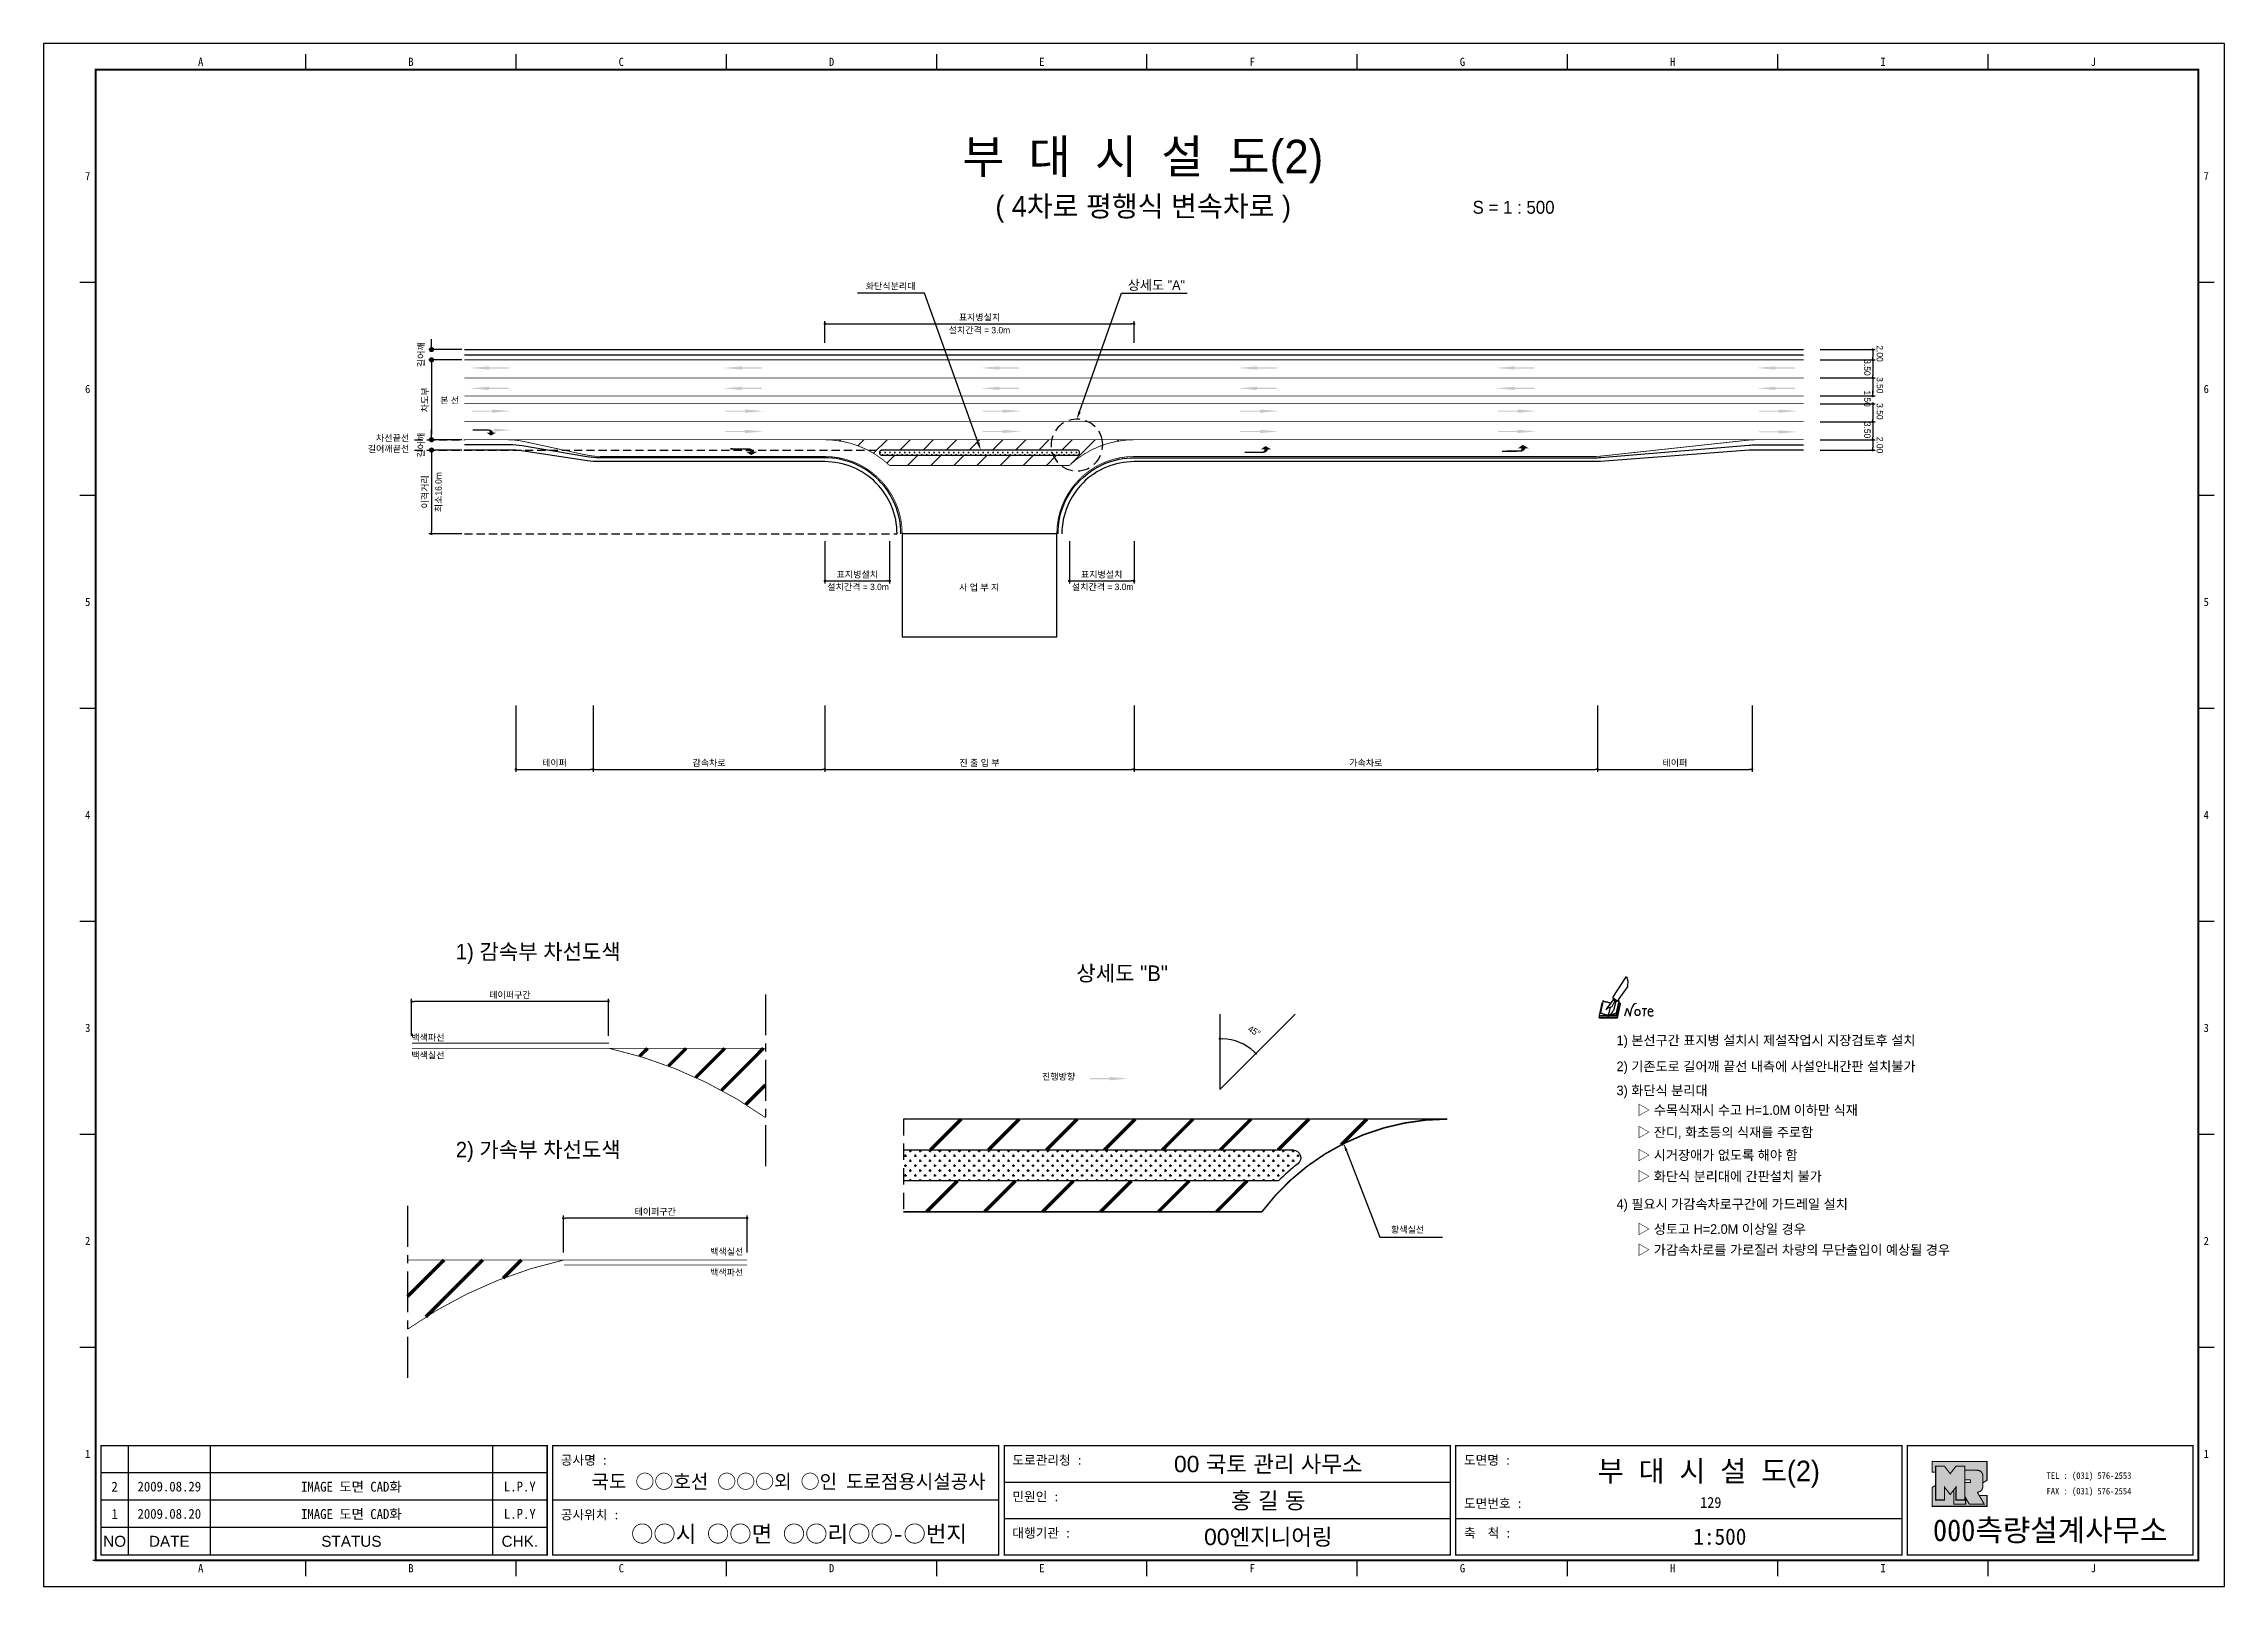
# Model space of a CAD drawing. Header units: millimetres. Extents: x 523 to 946, y -4 to 296.
import ezdxf
from ezdxf.enums import TextEntityAlignment as Align

# ---------------------------------------------------------------- set-up
doc = ezdxf.new("R2010")
doc.units = ezdxf.units.MM
doc.linetypes.add('CENTER', pattern=[50.8, 31.75, -6.35, 6.35, -6.35])
doc.linetypes.add('HIDDEN', pattern=[9.525, 6.35, -3.175])
for name, color, linetype in [('CC-GSTR-0004', 4, 'Continuous'), ('CM-LANE-0030', 30, 'Continuous'), ('CZ-DIMT-0002', 7, 'Continuous'), ('CZ-EXST-0002', 1, 'Continuous'), ('CZ-LIN1-0007', 7, 'Continuous'), ('CZ-LIN2-0003', 3, 'Continuous'), ('CZ-LINE-0001', 7, 'Continuous'), ('CZ-TEXT-BOX0', 7, 'Continuous'), ('TITLE', 7, 'Continuous')]:
    doc.layers.add(name, color=color, linetype=linetype)
doc.styles.add('견고딕', font='arial.ttf')
doc.styles.add('돋움', font='')
doc.styles.add('돋음체', font='')
doc.styles.get('돋움').set_extended_font_data('Dotum')
doc.styles.get('돋음체').set_extended_font_data('DotumChe')

# ---------------------------------------------------------------- blocks, each defined once
blk = doc.blocks.new('note')
for p, q in [((0.85, 3.5), (3.53, 7.57)), ((1.8, 2.79), (3.74, 5.46)), ((3.53, 7.57), (3.8, 6.64)), ((3.8, 6.64), (3.69, 5.72)), ((3.69, 5.72), (3.74, 5.46)), ((-1.24, 2.36), (-1.77, 0)), ((-1.77, 0), (1.77, 0)), ((-1.77, 0), (-1.77, -0.3)), ((-1.53, 0.52), (-1.55, 0.54)), ((-1.01, 2.9), (-1.53, 0.52)), ((-1.48, 0.48), (-1.53, 0.52)), ((-1.43, 0.44), (-1.48, 0.48)), ((-1.38, 0.41), (-1.43, 0.44)), ((-1.33, 0.4), (-1.38, 0.41)), ((-1.27, 0.37), (-1.33, 0.4)), ((-1.22, 0.35), (-1.27, 0.37)), ((-1.13, 2.36), (-1.24, 2.36)), ((-1.17, 0.33), (-1.22, 0.35)), ((-1.12, 0.32), (-1.17, 0.33)), ((-1.02, 0.25), (-1.12, 0.32)), ((-0.97, 0.22), (-1.02, 0.25)), ((-1, 2.9), (-1.01, 2.9)), ((-0.98, 2.85), (-1, 2.9)), ((-0.95, 2.8), (-0.98, 2.85)), ((-0.93, 0.21), (-0.97, 0.22)), ((-0.9, 2.75), (-0.95, 2.8)), ((-0.88, 0.19), (-0.93, 0.21)), ((-0.85, 2.72), (-0.9, 2.75)), ((-0.8, 0.18), (-0.88, 0.19)), ((-0.79, 2.69), (-0.85, 2.72)), ((-0.75, 0.17), (-0.8, 0.18)), ((-0.74, 2.68), (-0.79, 2.69)), ((-0.7, 0.16), (-0.75, 0.17)), ((-0.69, 2.65), (-0.74, 2.68)), ((-0.64, 0.15), (-0.7, 0.16)), ((-0.64, 2.65), (-0.69, 2.65)), ((-0.59, 2.63), (-0.64, 2.65)), ((-0.58, 0.14), (-0.64, 0.15)), ((-0.54, 2.62), (-0.59, 2.63)), ((-0.53, 0.13), (-0.58, 0.14)), ((-0.48, 2.61), (-0.54, 2.62)), ((-0.48, 0.12), (-0.53, 0.13)), ((-0.43, 2.61), (-0.48, 2.61)), ((-0.43, 0.11), (-0.48, 0.12)), ((0.75, 2.77), (-0.46, 1.16)), ((0.37, 2.24), (-0.46, 1.16)), ((-0.46, 1.16), (-0.08, 1.47)), ((-0.38, 2.59), (-0.43, 2.61)), ((-0.38, 0.08), (-0.43, 0.11)), ((-0.33, 2.59), (-0.38, 2.59)), ((-0.29, 0.06), (-0.38, 0.08)), ((-0.27, 2.58), (-0.33, 2.59)), ((-0.23, 0.05), (-0.29, 0.06)), ((-0.22, 2.57), (-0.27, 2.58)), ((-0.16, 0.04), (-0.23, 0.05)), ((-0.17, 2.56), (-0.22, 2.57)), ((-0.12, 2.55), (-0.17, 2.56)), ((-0.11, 0.03), (-0.16, 0.04)), ((-0.07, 2.53), (-0.12, 2.55)), ((-0.04, 0.02), (-0.11, 0.03)), ((-0.08, 1.47), (0.72, 1.75)), ((-0.01, 2.51), (-0.07, 2.53)), ((-0.05, -0.3), (-0.05, 0)), ((0, 0), (-0.04, 0.02)), ((0.04, 2.5), (-0.01, 2.51)), ((0.37, 1.63), (0, 0)), ((0, 0), (1.6, 0.53)), ((0, 0), (1.65, 0.18)), ((0, 0.01), (0.06, 0.04)), ((0, -0.3), (0, 0)), ((0.09, 2.48), (0.04, 2.5)), ((0.05, -0.3), (0.05, 0)), ((0.06, 0.04), (0.11, 0.07)), ((0.14, 2.48), (0.09, 2.48)), ((0.11, 0.07), (0.16, 0.09)), ((0.2, 2.47), (0.14, 2.48)), ((0.16, 0.09), (0.21, 0.12)), ((0.26, 2.43), (0.18, 2.46)), ((0.21, 0.12), (0.27, 0.14)), ((0.34, 2.4), (0.26, 2.43)), ((0.27, 0.14), (0.36, 0.19)), ((0.45, 2.37), (0.34, 2.4)), ((0.36, 0.19), (0.41, 0.22)), ((0.41, 0.22), (0.46, 0.27)), ((0.46, 0.27), (0.51, 0.3)), ((0.51, 0.3), (0.56, 0.34)), ((0.56, 0.34), (0.6, 0.4)), ((0.6, 0.4), (0.64, 0.45)), ((0.64, 0.45), (0.67, 0.51)), ((0.67, 0.51), (0.74, 0.58)), ((0.72, 1.75), (1.16, 2.53)), ((0.74, 0.58), (0.79, 0.63)), ((1, 3.1), (0.75, 2.77)), ((0.79, 0.63), (0.83, 0.68)), ((0.83, 0.68), (0.86, 0.73)), ((0.85, 3.5), (1.8, 2.79)), ((1, 3.4), (0.85, 3.21)), ((0.85, 3.21), (1.52, 2.71)), ((0.86, 0.73), (0.89, 0.79)), ((0.89, 0.84), (0.92, 0.89)), ((0.89, 0.79), (0.89, 0.84)), ((0.92, 0.89), (0.96, 0.95)), ((0.96, 0.95), (1.01, 0.97)), ((1.47, 2.74), (1.01, 0.97)), ((1.16, 2.53), (1.37, 2.82)), ((2.13, 2.84), (1.44, 2.63)), ((1.52, 2.71), (1.66, 2.9)), ((1.6, 0.53), (2.13, 2.84)), ((1.65, 0.18), (2.19, 2.48)), ((1.77, 0), (2.3, 2.36)), ((1.77, -0.3), (2.3, 2.07)), ((1.77, -0.38), (2.3, 1.99)), ((1.77, -0.44), (2.3, 1.93)), ((1.77, 0), (1.77, -0.3)), ((2.19, 2.48), (2.04, 2.47)), ((2.3, 2.36), (2.16, 2.36)), ((2.3, 2.36), (2.3, 2.07)), ((3.21, -0.08), (3.68, 1.4)), ((3.68, 1.4), (4.26, -0.14)), ((4.26, -0.14), (4.56, 1.44)), ((6.55, 1.34), (7.46, 1.34)), ((7.01, 1.34), (6.87, -0.11)), ((7.71, 0.77), (7.71, 0.55)), ((7.71, 0.77), (8.67, 0.77)), ((-1.77, -0.3), (1.77, -0.3)), ((-1.77, -0.43), (-1.77, -0.3)), ((-1.77, -0.37), (1.77, -0.37)), ((-1.77, -0.43), (1.77, -0.43))]:
    blk.add_line(p, q)
for centre, major_axis, start_param, end_param in [((0.4, 2.31), (0.0702, 0.0702), 3.283946, 6.425539), ((5.68, 1.23), (-0.806, 0.806), -0.591174, 0.597824), ((5.66, 0.58), (-0.378, 0.378), 3.926991, 10.210176), ((8.3, 0.49), (0.422, 0.422), 2.265602, 4.634911), ((8.19, 0.77), (-0.342, 0.342), 3.926991, 7.068583)]:
    blk.add_ellipse(centre, major_axis=major_axis, ratio=1, start_param=start_param, end_param=end_param)
blk = doc.blocks.new('_Dot')
at = {"color": 0, "linetype": 'ByBlock', "lineweight": -2}
blk.add_line((-0.5, 0), (-1, 0), dxfattribs=at)
at = {"color": 0, "linetype": 'ByBlock', "const_width": 0.5}
blk.add_lwpolyline([(-0.25, 0, 1), (0.25, 0, 1)], format="xyb", close=True, dxfattribs=at)

msp = doc.modelspace()

# ---------------------------------------------------------------- hatches: boundary and pattern name
at = {"layer": 'CM-LANE-0030'}
h = msp.add_hatch(dxfattribs=at)
h.set_pattern_fill('ANSI31', color=256, style=0)
h.set_pattern_definition([(45, (34.3217, 446.7376), (-2.245064, 2.245064), [])])
h.paths.add_polyline_path([(721.72, 213.68, -0.191871), (734.27, 218.68), (674.27, 218.68, -0.191871), (686.82, 213.68)])
h.paths.add_polyline_path([(685.18, 215.68, 0.002096), (685.05, 215.78, -0.732581), (685.33, 216.68), (723.2, 216.68, -0.732581), (723.49, 215.78, 0.002096), (723.36, 215.68)], flags=16)
at = {"layer": 'CZ-LIN1-0007'}
for color, points in [(256, [(609.02, 232.93), (609.02, 232.72), (612.84, 232.72), (612.84, 232.5), (609.02, 232.5), (609.02, 232.29), (605.37, 232.61)]), (256, [(658.14, 232.93), (658.14, 232.72), (661.96, 232.72), (661.96, 232.5), (658.14, 232.5), (658.14, 232.29), (654.49, 232.61)]), (256, [(708.14, 232.93), (708.14, 232.72), (711.96, 232.72), (711.96, 232.5), (708.14, 232.5), (708.14, 232.29), (704.49, 232.61)]), (256, [(758.14, 232.93), (758.14, 232.72), (761.96, 232.72), (761.96, 232.5), (758.14, 232.5), (758.14, 232.29), (754.49, 232.61)]), (256, [(808.14, 232.93), (808.14, 232.72), (811.96, 232.72), (811.96, 232.5), (808.14, 232.5), (808.14, 232.29), (804.49, 232.61)]), (256, [(858.79, 232.93), (858.79, 232.72), (862.61, 232.72), (862.61, 232.5), (858.79, 232.5), (858.79, 232.29), (855.13, 232.61)]), (256, [(609.02, 228.97), (609.02, 228.76), (612.84, 228.76), (612.84, 228.54), (609.02, 228.54), (609.02, 228.33), (605.37, 228.65)]), (256, [(658.14, 228.97), (658.14, 228.76), (661.96, 228.76), (661.96, 228.54), (658.14, 228.54), (658.14, 228.33), (654.49, 228.65)]), (256, [(708.14, 228.97), (708.14, 228.76), (711.96, 228.76), (711.96, 228.54), (708.14, 228.54), (708.14, 228.33), (704.49, 228.65)]), (256, [(758.14, 228.97), (758.14, 228.76), (761.96, 228.76), (761.96, 228.54), (758.14, 228.54), (758.14, 228.33), (754.49, 228.65)]), (256, [(808.14, 228.97), (808.14, 228.76), (811.96, 228.76), (811.96, 228.54), (808.14, 228.54), (808.14, 228.33), (804.49, 228.65)]), (256, [(858.79, 228.97), (858.79, 228.76), (862.61, 228.76), (862.61, 228.54), (858.79, 228.54), (858.79, 228.33), (855.13, 228.65)]), (256, [(609.63, 224.55), (609.63, 224.34), (605.8, 224.34), (605.8, 224.13), (609.63, 224.13), (609.63, 223.91), (613.28, 224.23)]), (256, [(658.75, 224.55), (658.75, 224.34), (654.92, 224.34), (654.92, 224.13), (658.75, 224.13), (658.75, 223.91), (662.4, 224.23)]), (256, [(708.75, 224.55), (708.75, 224.34), (704.92, 224.34), (704.92, 224.13), (708.75, 224.13), (708.75, 223.91), (712.4, 224.23)]), (256, [(758.75, 224.55), (758.75, 224.34), (754.92, 224.34), (754.92, 224.13), (758.75, 224.13), (758.75, 223.91), (762.4, 224.23)]), (256, [(808.75, 224.55), (808.75, 224.34), (804.92, 224.34), (804.92, 224.13), (808.75, 224.13), (808.75, 223.91), (812.4, 224.23)]), (256, [(859.39, 224.55), (859.39, 224.34), (855.57, 224.34), (855.57, 224.13), (859.39, 224.13), (859.39, 223.91), (863.04, 224.23)]), (256, [(608.98, 220.67, -0.267976), (609.89, 220.06), (610.44, 220.06), (609.41, 219.49), (608.58, 220.06), (609.19, 220.06, 0.504994), (608.92, 220.43), (605.87, 220.45), (605.87, 220.69)]), (256, [(610.11, 220.84), (610.11, 220.65), (606.69, 220.65), (606.69, 220.46), (610.11, 220.46), (610.11, 220.26), (613.39, 220.55)]), (256, [(658.75, 220.62), (658.75, 220.4), (654.92, 220.41), (654.92, 220.19), (658.75, 220.19), (658.75, 219.98), (662.4, 220.3)]), (256, [(708.75, 220.62), (708.75, 220.4), (704.92, 220.41), (704.92, 220.19), (708.75, 220.19), (708.75, 219.98), (712.4, 220.3)]), (256, [(758.75, 220.62), (758.75, 220.4), (754.92, 220.41), (754.92, 220.19), (758.75, 220.19), (758.75, 219.98), (762.4, 220.3)]), (256, [(808.75, 220.62), (808.75, 220.4), (804.92, 220.41), (804.92, 220.19), (808.75, 220.19), (808.75, 219.98), (812.4, 220.3)]), (256, [(859.39, 220.52), (859.39, 220.31), (855.57, 220.31), (855.57, 220.09), (859.39, 220.09), (859.39, 219.88), (863.04, 220.2)]), (256, [(659.47, 217.03, -0.267976), (660.5, 216.34), (661.13, 216.35), (659.95, 215.69), (659.01, 216.34), (659.7, 216.34, 0.504994), (659.4, 216.76), (655.93, 216.78), (655.93, 217.05)]), (256, [(759.31, 216.11, 0.267976), (760.34, 216.8), (760.97, 216.8), (759.8, 217.45), (758.86, 216.8), (759.55, 216.8, -0.504994), (759.24, 216.38), (755.78, 216.36), (755.78, 216.09)]), (256, [(809.26, 216.34, 0.267976), (810.29, 217.02), (810.92, 217.02), (809.74, 217.68), (808.8, 217.03), (809.49, 217.03, -0.504994), (809.18, 216.61), (805.72, 216.59), (805.72, 216.32)]), (0, [(729.54, 95.02), (729.54, 94.81), (725.71, 94.81), (725.71, 94.59), (729.54, 94.59), (729.54, 94.38), (733.19, 94.7)])]:
    msp.add_hatch(color=color, dxfattribs=at).paths.add_polyline_path(points)
at = {"layer": 'CZ-LIN2-0003'}
h = msp.add_hatch(dxfattribs=at)
h.set_pattern_fill('CROSS', color=256, scale=0.075, style=0)
h.set_pattern_definition([(0, (34.32167, 446.7376), (0.47625, 0.47625), [0.238125, -0.714375]), (90, (34.44073, 446.61853), (-0.47625, 0.47625), [0.238125, -0.714375])])
h.paths.add_polyline_path([(685.33, 216.68, 0.732581), (685.05, 215.78, -0.002096), (685.18, 215.68), (723.36, 215.68, -0.002096), (723.49, 215.78, 0.732581), (723.2, 216.68)])
h = msp.add_hatch(dxfattribs=at)
h.set_pattern_fill('CROSS', color=256, scale=0.15, style=0)
h.set_pattern_definition([(0, (-288.5436, -37.4244), (0.9525, 0.9525), [0.47625, -1.42875]), (90, (-288.3055, -37.6626), (-0.9525, 0.9525), [0.47625, -1.42875])])
h.paths.add_polyline_path([(689.5, 80.86), (689.5, 74.86), (762.34, 74.86, -0.026913), (766.07, 78.19, 0.709188), (765.14, 80.86)])
at = {"layer": 'TITLE', "ltscale": 150}
h = msp.add_hatch(color=8, dxfattribs=at)
edge = h.paths.add_edge_path()
edge.add_line((899.86, 20.4), (889.2, 20.4))
edge.add_line((889.2, 20.4), (889.2, 18.32))
edge.add_line((889.2, 18.32), (889.9, 18.32))
edge.add_line((889.9, 18.32), (889.9, 19.5))
edge.add_line((889.9, 19.5), (891.6, 19.5))
edge.add_line((891.6, 19.5), (892.72, 18.04))
edge.add_line((892.72, 18.04), (893.85, 19.5))
edge.add_line((893.85, 19.5), (895.55, 19.5))
edge.add_line((895.55, 19.5), (895.55, 18.7))
edge.add_line((895.55, 18.7), (897.98, 18.7))
edge.add_arc((897.98, 17.63), 1.07, 0, 90, ccw=False)
edge.add_line((899.05, 17.63), (899.05, 16.26))
edge.add_line((899.05, 16.26), (899.86, 16.77))
edge.add_line((899.86, 16.77), (899.86, 20.4))
h.paths.add_polyline_path([(893.41, 14.88), (892.72, 14), (891.6, 15.45), (891.6, 12.94), (889.9, 12.94), (889.9, 15.79), (889.2, 15.35), (889.2, 11.71), (899.86, 11.71), (899.86, 13.79), (898.37, 13.79), (899.32, 12.14), (896.42, 12.14), (895.72, 13.35), (895.72, 12.14), (893.41, 12.14)])
msp.add_hatch(color=5, dxfattribs=at).paths.add_polyline_path([(895.55, 19.5), (893.85, 19.5), (892.72, 18.04), (891.6, 19.5), (889.9, 19.5), (889.9, 12.94), (891.6, 12.94), (891.6, 15.45), (892.72, 14), (893.85, 15.45), (893.85, 12.94), (895.55, 12.94)])
h = msp.add_hatch(color=161, dxfattribs=at)
edge = h.paths.add_edge_path()
edge.add_arc((897.98, 17.63), 1.07, 360, 450)
edge.add_line((897.98, 18.7), (895.55, 18.7))
edge.add_line((895.55, 18.7), (895.55, 16.85))
edge.add_line((895.55, 16.85), (896.54, 16.85))
edge.add_arc((896.54, 16.73), 0.113, 0, 90, ccw=False)
edge.add_line((896.65, 16.73), (896.65, 16.42))
edge.add_arc((896.54, 16.42), 0.113, 270, 360, ccw=False)
edge.add_line((896.54, 16.31), (895.55, 16.31))
edge.add_line((895.55, 16.31), (895.55, 12.94))
edge.add_line((895.55, 12.94), (893.85, 12.94))
edge.add_line((893.85, 12.94), (893.85, 15.45))
edge.add_line((893.85, 15.45), (893.41, 14.88))
edge.add_line((893.41, 14.88), (893.41, 12.14))
edge.add_line((893.41, 12.14), (895.72, 12.14))
edge.add_line((895.72, 12.14), (895.72, 13.35))
edge.add_line((895.72, 13.35), (896.42, 12.14))
edge.add_line((896.42, 12.14), (899.32, 12.14))
edge.add_line((899.32, 12.14), (897.98, 14.46))
edge.add_arc((897.98, 15.53), 1.07, 270, 360)
edge.add_line((899.05, 15.53), (899.05, 17.63))

# ---------------------------------------------------------------- linework, layer by layer
at = {"color": 0, "linetype": 'ByBlock', "lineweight": -2}
for p, q in [((597.89, 236.68), (597.89, 237.18)), ((597.89, 233.68), (597.89, 233.18)), ((597.89, 233.68), (597.89, 233.18)), ((877.68, 235.93), (877.68, 235.68)), ((877.68, 234.43), (877.68, 234.68)), ((877.68, 233.93), (877.68, 233.68)), ((877.68, 230.93), (877.68, 231.18)), ((877.68, 230.43), (877.68, 230.18)), ((877.68, 227.43), (877.68, 227.68)), ((877.68, 227.43), (877.68, 227.68)), ((877.68, 225.43), (877.68, 225.18)), ((877.68, 225.43), (877.68, 225.18)), ((877.68, 222.43), (877.68, 222.68)), ((877.68, 221.93), (877.68, 221.68)), ((597.89, 219.18), (597.89, 219.68)), ((597.89, 219.18), (597.89, 219.68)), ((597.89, 216.18), (597.89, 215.68)), ((877.68, 218.93), (877.68, 219.18)), ((877.68, 218.43), (877.68, 218.18)), ((877.68, 216.93), (877.68, 217.18))]:
    msp.add_line(p, q, dxfattribs=at)
at = {"color": 0, "linetype": 'ByBlock'}
for points, const_width in [([(597.89, 236.43, 1), (597.89, 235.93, 1)], 0.5), ([(597.89, 233.93, 1), (597.89, 234.43, 1)], 0.5), ([(597.89, 233.93, 1), (597.89, 234.43, 1)], 0.5), ([(877.68, 236.06, 1), (877.68, 236.31, 1)], 0.25), ([(877.68, 234.06, 1), (877.68, 234.31, 1)], 0.25), ([(877.68, 234.31, 1), (877.68, 234.06, 1)], 0.25), ([(877.68, 230.56, 1), (877.68, 230.81, 1)], 0.25), ([(877.68, 230.81, 1), (877.68, 230.56, 1)], 0.25), ([(877.68, 227.31, 1), (877.68, 227.06, 1)], 0.25), ([(877.68, 227.31, 1), (877.68, 227.06, 1)], 0.25), ([(877.68, 225.56, 1), (877.68, 225.81, 1)], 0.25), ([(877.68, 225.56, 1), (877.68, 225.81, 1)], 0.25), ([(877.68, 222.06, 1), (877.68, 222.31, 1)], 0.25), ([(877.68, 222.31, 1), (877.68, 222.06, 1)], 0.25), ([(597.89, 218.93, 1), (597.89, 218.43, 1)], 0.5), ([(597.89, 218.93, 1), (597.89, 218.43, 1)], 0.5), ([(597.89, 216.43, 1), (597.89, 216.93, 1)], 0.5), ([(877.68, 218.81, 1), (877.68, 218.56, 1)], 0.25), ([(877.68, 218.56, 1), (877.68, 218.81, 1)], 0.25), ([(877.68, 216.81, 1), (877.68, 216.56, 1)], 0.25)]:
    msp.add_lwpolyline(points, format="xyb", close=True, dxfattribs=dict(at, const_width=const_width))
at = {"layer": 'CC-GSTR-0004'}
for p, q in [((604.27, 236.18), (864.27, 236.18)), ((604.27, 235.18), (864.27, 235.18))]:
    msp.add_line(p, q, dxfattribs=at)
for points in [[(689.02, 200.43, 0.414214), (674.27, 215.18), (630.51, 215.18), (630.51, 215.18, -0.041311), (628.04, 215.39), (628.04, 215.39), (615.49, 217.48, 0.041311), (613.03, 217.68), (604.27, 217.68)], [(688.27, 200.43, 0.414214), (674.27, 214.43), (630.39, 214.43, -0.03724), (628.16, 214.6), (615.37, 216.52, 0.03724), (613.15, 216.68), (604.27, 216.68)], [(719.52, 200.43, -0.414214), (734.27, 215.18), (823.64, 215.18), (823.64, 215.18, 0.020788), (824.89, 215.24), (824.89, 215.24), (853.64, 217.63), (853.64, 217.63, -0.020788), (854.89, 217.68), (864.27, 217.68)], [(864.27, 216.68), (854.83, 216.68, 0.018717), (853.71, 216.64), (824.83, 214.48, -0.018717), (823.7, 214.43), (734.27, 214.43, 0.414214), (720.27, 200.43)]]:
    msp.add_lwpolyline(points, format="xyb", dxfattribs=at)
at = {"layer": 'CM-LANE-0030'}
for points, const_width in [([(604.27, 227.18), (864.27, 227.18)], 0.15), ([(604.27, 225.68), (864.27, 225.68)], 0.15), ([(638.28, 99.04), (639.84, 100.59)], 0.675), ([(643.89, 97.14), (647.34, 100.59)], 0.675), ([(649.18, 94.93), (654.84, 100.59)], 0.675), ([(654.18, 92.43), (662.34, 100.59)], 0.675), ([(658.92, 89.67), (662.72, 93.47)], 0.675), ([(694.75, 80.86), (700.75, 86.86)], 0.675), ([(706, 80.86), (712, 86.86)], 0.675), ([(717.25, 80.86), (723.25, 86.86)], 0.675), ([(728.5, 80.86), (734.5, 86.86)], 0.675), ([(739.75, 80.86), (745.75, 86.86)], 0.675), ([(751, 80.86), (757, 86.86)], 0.675), ([(762.25, 80.86), (768.25, 86.86)], 0.675), ([(774.51, 81.88), (779.5, 86.86)], 0.675), ([(694, 68.86), (700, 74.86)], 0.675), ([(705.25, 68.86), (711.25, 74.86)], 0.675), ([(716.5, 68.86), (722.5, 74.86)], 0.675), ([(727.75, 68.86), (733.75, 74.86)], 0.675), ([(739, 68.86), (745, 74.86)], 0.675), ([(750.25, 68.86), (756.25, 74.86)], 0.675), ([(593.23, 52.4), (600.34, 59.52)], 0.675), ([(596.77, 48.44), (607.84, 59.52)], 0.675), ([(611.8, 55.97), (615.34, 59.52)], 0.675)]:
    msp.add_lwpolyline(points, dxfattribs=dict(at, const_width=const_width))
at = {"layer": 'CM-LANE-0030', "const_width": 0.15}
msp.add_lwpolyline([(674.27, 218.68), (734.27, 218.68, 0.191871), (721.72, 213.68), (686.82, 213.68, 0.191871)], format="xyb", close=True, dxfattribs=at)
at = {"layer": 'CM-LANE-0030'}
for points, const_width in [([(662.72, 87.14, 0.099163), (632.34, 100.59), (662.72, 100.59)], 0.15), ([(689.5, 86.86), (795.1, 86.86, 0.236068), (759.1, 68.86), (689.5, 68.86)], 0.3), ([(593.23, 59.52), (623.61, 59.52, 0.099163), (593.23, 46.07)], 0.15)]:
    msp.add_lwpolyline(points, format="xyb", dxfattribs=dict(at, const_width=const_width))
at = {"layer": 'CZ-EXST-0002', "linetype": 'HIDDEN', "ltscale": 0.5}
msp.add_line((689.5, 86.86), (689.5, 68.86), dxfattribs=at)
at = {"layer": 'CZ-LIN1-0007', "const_width": 0.15}
for points in [[(604.27, 234.18), (864.27, 234.18)], [(643.46, 218.68), (674.27, 218.68)], [(734.27, 218.68), (794.27, 218.68)]]:
    msp.add_lwpolyline(points, dxfattribs=at)
at = {"layer": 'CZ-LIN1-0007', "linetype": 'HIDDEN', "const_width": 0.15}
for points in [[(604.27, 230.68), (864.27, 230.68)], [(604.27, 222.18), (864.27, 222.18)], [(612.66, 218.68), (643.46, 218.68)], [(794.27, 218.68), (854.27, 218.68)]]:
    msp.add_lwpolyline(points, dxfattribs=at)
at = {"layer": 'CZ-LIN1-0007', "const_width": 0.15}
for points in [[(689.27, 200.43, 0.414214), (674.27, 215.43), (630.87, 215.43, -0.053393), (627.7, 215.77), (627.7, 215.77), (615.84, 218.34), (615.84, 218.34, 0.053393), (612.66, 218.68), (612.66, 218.68), (604.27, 218.68)], [(864.27, 218.68), (855.08, 218.68, 0.026985), (853.46, 218.6), (853.46, 218.6), (825.07, 215.52, -0.026985), (823.46, 215.43), (734.27, 215.43, 0.414214), (719.27, 200.43)]]:
    msp.add_lwpolyline(points, format="xyb", dxfattribs=at)
at = {"layer": 'CZ-LIN1-0007', "linetype": 'HIDDEN', "ltscale": 0.5, "const_width": 0.15}
for points in [[(632.34, 101.59), (594.13, 101.59)], [(659.16, 58.52), (623.61, 58.52)]]:
    msp.add_lwpolyline(points, dxfattribs=at)
at = {"layer": 'CZ-LIN1-0007'}
for points in [[(632.34, 100.59, 0.15, 0.15, 0), (594.13, 100.59, 0.15, 0.15, 0)], [(659.16, 59.52, 0.15, 0.15, 0), (623.61, 59.52, 0.15, 0.15, 0)]]:
    msp.add_lwpolyline(points, format="xyseb", dxfattribs=at)
at = {"layer": 'CZ-LIN2-0003'}
msp.add_lwpolyline([(723.36, 215.68, -0.002096), (723.49, 215.78, 0.732581), (723.2, 216.68), (685.33, 216.68, 0.732581), (685.05, 215.78, -0.002096), (685.18, 215.68)], format="xyb", close=True, dxfattribs=at)
msp.add_lwpolyline([(719.27, 200.43), (689.27, 200.43), (689.27, 180.43), (719.27, 180.43)], close=True, dxfattribs=at)
msp.add_lwpolyline([(689.5, 80.86), (765.14, 80.86, -0.709188), (766.07, 78.19, 0.026913), (762.34, 74.86), (689.5, 74.86)], format="xyb", dxfattribs=at)
at = {"layer": 'CZ-LINE-0001'}
for p, q in [((674.27, 237.49), (674.27, 241.69)), ((734.27, 237.49), (734.27, 241.69)), ((597.89, 237.18), (597.89, 238.18)), ((674.77, 241.19), (733.77, 241.19)), ((603.77, 236.18), (597.39, 236.18)), ((603.77, 234.18), (597.39, 234.18)), ((603.77, 234.18), (597.39, 234.18)), ((597.89, 233.18), (597.89, 232.18)), ((597.89, 233.18), (597.89, 219.68)), ((867.45, 236.18), (878.18, 236.18)), ((867.45, 234.18), (878.18, 234.18)), ((867.45, 234.18), (878.18, 234.18)), ((877.68, 235.68), (877.68, 234.68)), ((877.68, 233.68), (877.68, 231.18)), ((867.45, 230.68), (878.18, 230.68)), ((867.45, 230.68), (878.18, 230.68)), ((877.68, 230.18), (877.68, 227.68)), ((867.45, 227.18), (878.18, 227.18)), ((867.45, 227.18), (878.18, 227.18)), ((867.45, 225.68), (878.18, 225.68)), ((867.45, 225.68), (878.18, 225.68)), ((877.68, 227.68), (877.68, 228.18)), ((877.68, 225.18), (877.68, 224.68)), ((877.68, 225.18), (877.68, 222.68)), ((597.89, 219.68), (597.89, 220.68)), ((867.45, 222.18), (878.18, 222.18)), ((867.45, 222.18), (878.18, 222.18)), ((877.68, 221.68), (877.68, 219.18)), ((603.77, 218.68), (597.39, 218.68)), ((603.77, 218.68), (597.39, 218.68)), ((603.77, 216.68), (597.39, 216.68)), ((603.77, 216.68), (597.39, 216.68)), ((597.89, 216.18), (597.89, 200.93)), ((867.45, 218.68), (878.18, 218.68)), ((867.45, 218.68), (878.18, 218.68)), ((867.45, 216.68), (878.18, 216.68)), ((877.68, 218.18), (877.68, 217.18)), ((603.77, 200.43), (597.39, 200.43)), ((674.27, 198.97), (674.27, 190.78)), ((686.82, 198.97), (686.82, 190.78)), ((721.72, 198.97), (721.72, 190.78)), ((734.27, 198.97), (734.27, 190.78)), ((674.77, 191.28), (686.32, 191.28)), ((722.22, 191.28), (733.77, 191.28)), ((614.27, 167.11), (614.27, 154.22)), ((629.27, 167.11), (629.27, 154.22)), ((629.27, 167.11), (629.27, 154.22)), ((674.27, 167.11), (674.27, 154.22)), ((734.27, 167.11), (734.27, 154.22)), ((824.27, 167.11), (824.27, 154.22)), ((824.27, 167.11), (824.27, 154.22)), ((854.27, 167.11), (854.27, 154.22)), ((674.27, 163.27), (674.27, 154.22)), ((734.27, 163.27), (734.27, 154.22)), ((614.77, 154.72), (628.77, 154.72)), ((629.77, 154.72), (673.77, 154.72)), ((674.77, 154.72), (733.77, 154.72)), ((734.77, 154.72), (823.77, 154.72)), ((824.77, 154.72), (853.77, 154.72)), ((594.01, 103.02), (594.01, 110.19)), ((632.22, 103.02), (632.22, 110.19)), ((631.72, 109.69), (594.51, 109.69)), ((750.96, 107.19), (750.96, 92.61)), ((750.96, 92.61), (765.55, 107.19)), ((623.49, 60.95), (623.49, 68.12)), ((659.16, 60.95), (659.16, 68.12)), ((658.66, 67.62), (623.99, 67.62))]:
    msp.add_line(p, q, dxfattribs=at)
at = {"layer": 'CZ-LINE-0001', "linetype": 'HIDDEN', "ltscale": 0.25}
for p, q in [((594.61, 218.68), (604.27, 218.68)), ((594.61, 218.68), (604.27, 218.68)), ((594.61, 216.68), (685.33, 216.68)), ((594.61, 216.68), (665.34, 216.68)), ((604.27, 200.43), (688.27, 200.43))]:
    msp.add_line(p, q, dxfattribs=at)
at = {"layer": 'CZ-LINE-0001', "linetype": 'HIDDEN', "ltscale": 0.35}
msp.add_line((728.17, 218.25), (728.17, 218.25), dxfattribs=at)
at = {"layer": 'CZ-LINE-0001', "linetype": 'CENTER', "ltscale": 0.25}
for p, q in [((662.72, 111.06), (662.72, 77.38)), ((593.23, 69.99), (593.23, 36.31))]:
    msp.add_line(p, q, dxfattribs=at)
at = {"layer": 'CZ-LINE-0001'}
for points in [[(704.02, 218.1), (693.61, 247.12), (680.58, 247.12)], [(723.69, 224.09), (731.85, 247.15), (744.59, 247.15)], [(775.51, 80.71), (781.97, 63.95), (794.15, 63.95)]]:
    msp.add_lwpolyline(points, dxfattribs=at)
at = {"layer": 'CZ-LINE-0001', "linetype": 'HIDDEN', "ltscale": 0.35}
msp.add_arc((723.18, 217.65), 5.02, 6.7667, 6.749, dxfattribs=at)
at = {"layer": 'CZ-LINE-0001'}
msp.add_arc((750.96, 92.61), 9.86, 47.9063, 87.0937, dxfattribs=at)
for points in [[(723.92, 224.01), (723.18, 222.68), (723.45, 224.18)], [(704.25, 218.18), (704.52, 216.68), (703.78, 218.01)], [(775.28, 80.62), (774.97, 82.11), (775.75, 80.8)]]:
    msp.add_solid(points, dxfattribs=at)
at = {"layer": 'TITLE', "color": 7, "linetype": 'Continuous'}
for p, q in [((573.49, 290.51), (573.49, 293.53)), ((614.32, 290.51), (614.32, 293.53)), ((655.14, 290.51), (655.14, 293.53)), ((695.96, 290.51), (695.96, 293.53)), ((736.79, 290.51), (736.79, 293.53)), ((777.61, 290.51), (777.61, 293.53)), ((818.44, 290.51), (818.44, 293.53)), ((859.26, 290.51), (859.26, 293.53)), ((900.09, 290.51), (900.09, 293.53)), ((532.67, 249.18), (529.64, 249.18)), ((943.94, 249.18), (940.91, 249.18)), ((532.67, 207.85), (529.64, 207.85)), ((943.94, 207.85), (940.91, 207.85)), ((532.67, 166.52), (529.64, 166.52)), ((943.94, 166.52), (940.91, 166.52)), ((532.67, 125.19), (529.64, 125.19)), ((943.94, 125.19), (940.91, 125.19)), ((532.67, 83.87), (529.64, 83.87)), ((943.94, 83.87), (940.91, 83.87)), ((532.67, 42.54), (529.64, 42.54)), ((943.94, 42.54), (940.91, 42.54)), ((573.49, -1.82), (573.49, 1.21)), ((614.32, -1.82), (614.32, 1.21)), ((655.14, -1.82), (655.14, 1.21)), ((695.96, -1.82), (695.96, 1.21)), ((736.79, -1.82), (736.79, 1.21)), ((777.61, -1.82), (777.61, 1.21)), ((818.44, -1.82), (818.44, 1.21)), ((859.26, -1.82), (859.26, 1.21)), ((900.09, -1.82), (900.09, 1.21))]:
    msp.add_line(p, q, dxfattribs=at)
at = {"layer": 'TITLE', "ltscale": 150}
for p, q in [((539.03, 23.49), (539.03, 2.27)), ((554.95, 23.49), (554.95, 2.27)), ((609.73, 23.49), (609.73, 2.27)), ((620.34, 18.18), (533.73, 18.18)), ((620.34, 12.88), (533.73, 12.88)), ((708.01, 12.88), (621.4, 12.88)), ((709.07, 16.42), (795.68, 16.42)), ((709.07, 9.34), (795.68, 9.34)), ((796.74, 9.34), (883.35, 9.34)), ((620.34, 7.57), (533.73, 7.57))]:
    msp.add_line(p, q, dxfattribs=at)
at = {"layer": 'TITLE'}
msp.add_line((941.02, 1.21), (532.16, 1.21), dxfattribs=at)
msp.add_lwpolyline([(522.59, -3.83), (945.95, -3.83), (945.95, 295.55), (522.59, 295.55)], close=True, dxfattribs=at)
at = {"layer": 'TITLE', "linetype": 'Continuous', "const_width": 0.403}
msp.add_lwpolyline([(532.67, 1.21), (532.67, 290.51), (940.91, 290.51), (940.91, 1.21)], close=True, dxfattribs=at)
at = {"layer": 'TITLE', "ltscale": 150}
for points, const_width in [([(533.73, 23.49), (620.34, 23.49), (620.34, 2.27), (533.73, 2.27)], 0.265), ([(621.4, 23.49), (708.01, 23.49), (708.01, 2.27), (621.4, 2.27)], 0.265), ([(795.68, 2.27), (709.07, 2.27), (709.07, 23.49), (795.68, 23.49)], 0.265), ([(796.74, 23.49), (883.35, 23.49), (883.35, 2.27), (796.74, 2.27)], 0.265), ([(939.85, 23.49), (939.85, 2.27), (884.41, 2.27), (884.41, 23.49), (939.85, 23.49)], 0.265), ([(895.55, 19.5), (893.85, 19.5), (892.72, 18.04), (891.6, 19.5), (889.9, 19.5), (889.9, 12.94), (891.6, 12.94), (891.6, 15.45), (892.72, 14), (893.85, 15.45), (893.85, 12.94), (895.55, 12.94)], 0.212), ([(893.41, 14.88), (892.72, 14), (891.6, 15.45), (891.6, 12.94), (889.9, 12.94), (889.9, 15.79), (889.2, 15.35), (889.2, 11.71), (899.86, 11.71), (899.86, 13.79), (898.37, 13.79), (899.32, 12.14), (896.42, 12.14), (895.72, 13.35), (895.72, 12.14), (893.41, 12.14)], 0.212)]:
    msp.add_lwpolyline(points, close=True, dxfattribs=dict(at, const_width=const_width))
at = {"layer": 'TITLE', "ltscale": 150, "const_width": 0.212}
for points in [[(899.86, 20.4), (889.2, 20.4), (889.2, 18.32), (889.9, 18.32), (889.9, 19.5), (891.6, 19.5), (892.72, 18.04), (893.85, 19.5), (895.55, 19.5), (895.55, 18.7), (897.98, 18.7, -0.414214), (899.05, 17.63), (899.05, 16.26), (899.86, 16.77)], [(899.05, 17.63, 0.414214), (897.98, 18.7), (895.55, 18.7), (895.55, 16.85), (896.54, 16.85, -0.414214), (896.65, 16.73), (896.65, 16.42, -0.414214), (896.54, 16.31), (895.55, 16.31), (895.55, 12.94), (893.85, 12.94), (893.85, 15.45), (893.41, 14.88), (893.41, 12.14), (895.72, 12.14), (895.72, 13.35), (896.42, 12.14), (899.32, 12.14), (897.98, 14.46, 0.414214), (899.05, 15.53)]]:
    msp.add_lwpolyline(points, format="xyb", close=True, dxfattribs=at)

# ---------------------------------------------------------------- block references
at = {"layer": 'CZ-LINE-0001', "yscale": 0.5, "zscale": 0.5}
for p, xscale, rotation in [((674.27, 241.19), 0.5, 180), ((597.89, 216.68), 0.5, 90), ((597.89, 200.43), 0.5, 270), ((674.27, 191.28), 0.5, 180), ((721.72, 191.28), 0.5, 180), ((614.27, 154.72), 0.5, 180), ((629.27, 154.72), 0.5, 180), ((674.27, 154.72), 0.5, 180), ((734.27, 154.72), 0.5, 180), ((824.27, 154.72), 0.5, 180), ((594.01, 109.69), 0.5, 180), ((750.96, 102.47), 0.500000000000022, 178.5468340379333), ((757.93, 99.58), 0.4999999999999779, 316.4531659620645), ((623.49, 67.62), 0.5, 180)]:
    msp.add_blockref('_Dot', p, dxfattribs=dict(at, xscale=xscale, rotation=rotation))
at = {"layer": 'CZ-LINE-0001', "xscale": 0.5, "yscale": 0.5, "zscale": 0.5}
for p in [(734.27, 241.19), (686.82, 191.28), (734.27, 191.28), (629.27, 154.72), (674.27, 154.72), (734.27, 154.72), (824.27, 154.72), (854.27, 154.72), (632.22, 109.69), (659.16, 67.62)]:
    msp.add_blockref('_Dot', p, dxfattribs=at)
at = {"layer": 'CZ-TEXT-BOX0'}
msp.add_blockref('note', (826.35, 106.96), dxfattribs=at)

# ---------------------------------------------------------------- texts
at = {"layer": 'CZ-DIMT-0002', "style": '돋움'}
for s, height, p in [('상세도 "A"', 1.875, (738.61, 248.7)), ('화단식분리대', 1.25, (687.01, 248.49)), ('설치간격 = 3.0m', 1.25, (704.25, 239.95)), ('본 선', 1.25, (601.41, 226.32)), ('길어깨끝선', 1.25, (589.54, 216.93)), ('차선끝선', 1.25, (590.33, 219.02)), ('설치간격 = 3.0m', 1.25, (680.7, 190.13)), ('사 업 부 지', 1.25, (704.21, 190.02)), ('설치간격 = 3.0m', 1.25, (728.17, 190.13)), ('백색파선', 1.25, (597.19, 102.68)), ('백색실선', 1.25, (597.19, 99.24)), ('진행방향', 1.25, (719.63, 95.1)), ('황색실선', 1.25, (787.36, 65.42)), ('백색실선', 1.25, (655.19, 61.14)), ('백색파선', 1.25, (655.19, 57.1))]:
    msp.add_text(s, height=height, dxfattribs=at).set_placement(p, align=Align.MIDDLE_CENTER)
for s, rotation, p in [('3.50', 270, (876, 234.3)), ('2.00', 270, (878.44, 237)), ('3.50', 270, (878.44, 230.84)), ('1.50', 270, (876, 228.25)), ('3.50', 270, (878.44, 225.77)), ('3.50', 270, (876, 222.16)), ('2.00', 270, (878.44, 219.24)), ('최소16.0m', 90, (599.87, 204.62))]:
    msp.add_text(s, height=1.25, rotation=rotation, dxfattribs=at).set_placement(p)
for s, p in [('1) 본선구간 표지병 설치시 제설작업시 지장검토후 설치', (827.95, 102.13)), ('2) 기존도로 길어깨 끝선 내측에 사설안내간판 설치불가', (827.95, 97.08)), ('3) 화단식 분리대', (827.95, 92.41)), ('▷ 수목식재시 수고 H=1.0M 이하만 식재', (831.93, 88.61)), ('▷ 잔디, 화초등의 식재를 주로함', (831.93, 84.3)), ('▷ 시거장애가 없도록 해야 함', (831.93, 79.86)), ('▷ 화단식 분리대에 간판설치 불가', (831.93, 75.74)), ('4) 필요시 가감속차로구간에 가드레일 설치', (827.95, 70.35)), ('▷ 성토고 H=2.0M 이상일 경우', (831.93, 65.51)), ('▷ 가감속차로를 가로질러 차량의 무단출입이 예상될 경우', (831.93, 61.47))]:
    msp.add_text(s, height=1.875, dxfattribs=at).set_placement(p, align=Align.MIDDLE_LEFT)
at = {"layer": 'CZ-DIMT-0002', "char_height": 1.25, "attachment_point": 5, "rotation": 90, "style": '돋움'}
for s, insert in [('\\A1;길어깨', (595.94, 235.18)), ('\\A1;차도부', (596.69, 226.43)), ('\\A1;길어깨', (595.94, 217.62))]:
    msp.add_mtext(s, dxfattribs=dict(at, insert=insert))
at = {"layer": 'CZ-LINE-0001', "char_height": 1.25, "attachment_point": 5, "style": '돋움'}
for s, insert in [('\\A1;표지병설치', (704.27, 242.38)), ('\\A1;표지병설치', (680.54, 192.48)), ('\\A1;표지병설치', (727.99, 192.47)), ('\\A1;테이퍼', (621.77, 155.92)), ('\\A1;감속차로', (651.77, 155.92)), ('\\A1;진 출 입 부', (704.27, 155.92)), ('\\A1;가속차로', (779.27, 155.92)), ('\\A1;테이퍼', (839.27, 155.92)), ('\\A1;테이퍼구간', (613.11, 110.88)), ('\\A1;테이퍼구간', (641.32, 68.81))]:
    msp.add_mtext(s, dxfattribs=dict(at, insert=insert))
for s, insert, rotation in [('\\A1;이격거리', (596.69, 208.56), 90), ('\\A1;45°', (757.61, 103.92), 329.5706)]:
    msp.add_mtext(s, dxfattribs=dict(at, insert=insert, rotation=rotation))
at = {"layer": 'CZ-TEXT-BOX0', "style": '돋움'}
for s, p in [('1) 감속부 차선도색', (618.62, 119.35)), ('상세도 "B"', (731.97, 115.16)), ('2) 가속부 차선도색', (618.62, 80.94))]:
    msp.add_text(s, height=3, dxfattribs=at).set_placement(p, align=Align.MIDDLE_CENTER)
at = {"layer": 'TITLE', "color": 3, "linetype": 'Continuous', "style": '돋음체'}
for s, p in [('A', (553.08, 292.02)), ('B', (593.9, 292.02)), ('C', (634.73, 292.02)), ('D', (675.55, 292.02)), ('E', (716.38, 292.02)), ('F', (757.2, 292.02)), ('G', (798.03, 292.02)), ('H', (838.85, 292.02)), ('I', (879.68, 292.02)), ('J', (920.5, 292.02)), ('7', (531.15, 269.85)), ('7', (942.42, 269.85)), ('6', (531.15, 228.52)), ('6', (942.42, 228.52)), ('5', (531.15, 187.19)), ('5', (942.42, 187.19)), ('4', (531.15, 145.86)), ('4', (942.42, 145.86)), ('3', (531.15, 104.54)), ('3', (942.42, 104.54)), ('2', (531.15, 63.21)), ('2', (942.42, 63.21)), ('1', (531.15, 21.88)), ('1', (942.42, 21.88)), ('A', (553.08, -0.3)), ('B', (593.9, -0.3)), ('C', (634.73, -0.3)), ('D', (675.55, -0.3)), ('E', (716.38, -0.3)), ('F', (757.2, -0.3)), ('G', (798.03, -0.3)), ('H', (838.85, -0.3)), ('I', (879.68, -0.3)), ('J', (920.5, -0.3))]:
    msp.add_text(s, height=1.59, dxfattribs=at).set_placement(p, align=Align.MIDDLE)
at = {"layer": 'TITLE', "style": '돋움'}
for s, height, p in [('부  대  시  설  도(2)', 6.5, (735.97, 273.64)), ('( 4차로 평행식 변속차로 )', 4, (736.05, 264))]:
    msp.add_text(s, height=height, dxfattribs=at).set_placement(p, align=Align.MIDDLE_CENTER)
msp.add_text('S = 1 : 500', height=2.5, dxfattribs=at).set_placement((800, 263.79), align=Align.MIDDLE_LEFT)
at = {"layer": 'TITLE', "style": '돋음체'}
for s, p in [('공사명 : ', (622.99, 19.78)), ('도로관리청 :', (710.66, 19.78)), ('도면명 :', (798.33, 19.78)), ('민원인 :', (710.66, 12.7)), ('도면번호 :', (798.33, 11.38)), ('공사위치 :', (622.99, 9.17)), ('대행기관 :', (710.66, 5.63)), ('축  척 :', (798.33, 5.63))]:
    msp.add_text(s, height=1.804, dxfattribs=at).set_placement(p)
at = {"layer": 'TITLE', "color": 7, "linetype": 'Continuous'}
for s, height, style, p in [('00 국토 관리 사무소', 3.1832, '견고딕', (760.33, 19.95)), ('국도 ○○호선 ○○○외 ○인 도로점용시설공사', 2.7, '돋음체', (667.21, 16.56)), ('홍 길 동', 3.183, '견고딕', (760.33, 12.88)), ('○○시 ○○면 ○○리○○-○번지', 3.1832, '돋음체', (669.23, 6.4)), ('00엔지니어링', 3.183, '견고딕', (760.33, 5.81))]:
    msp.add_text(s, height=height, dxfattribs=dict(at, style=style)).set_placement(p, align=Align.MIDDLE)
at = {"layer": 'TITLE'}
for s, height, style, p in [('부  대  시  설  도(2)', 4, '돋움', (845.86, 18.21)), ('IMAGE 도면 CAD화', 1.9099, '돋음체', (582.34, 15.53)), ('IMAGE 도면 CAD화', 1.9099, '돋음체', (582.34, 10.23))]:
    msp.add_text(s, height=height, dxfattribs=dict(at, style=style)).set_placement(p, align=Align.MIDDLE)
at = {"layer": 'TITLE', "color": 180, "style": '돋음체'}
for s, p in [('TEL : (031) 576-2553', (911.43, 17.04)), ('FAX : (031) 576-2554', (911.43, 14.02))]:
    msp.add_text(s, height=1.2733, dxfattribs=at).set_placement(p)
at = {"layer": 'TITLE', "color": 1, "linetype": 'Continuous', "style": '돋음체'}
msp.add_text('2', height=1.91, dxfattribs=at).set_placement((536.38, 15.53), align=Align.MIDDLE)
at = {"layer": 'TITLE', "linetype": 'Continuous'}
for s, height, style, p in [('2009.08.29', 1.91, '돋음체', (546.99, 15.53)), ('L.P.Y', 1.91, '돋음체', (615.03, 15.53)), ('129', 2.122, '돋음체', (846.24, 12.44)), ('1', 1.91, '돋음체', (536.38, 10.23)), ('2009.08.20', 1.91, '돋음체', (546.99, 10.23)), ('L.P.Y', 1.91, '돋음체', (615.03, 10.23)), ('NO', 2.122, '견고딕', (536.38, 4.92)), ('DATE', 2.122, '견고딕', (546.99, 4.92)), ('STATUS', 2.122, '견고딕', (582.34, 4.92)), ('CHK.', 2.122, '견고딕', (615.03, 4.92)), ('1:500', 3.183, '돋음체', (848, 5.81))]:
    msp.add_text(s, height=height, dxfattribs=dict(at, style=style)).set_placement(p, align=Align.MIDDLE)
at = {"layer": 'TITLE', "color": 180, "style": '돋음체'}
msp.add_text('000측량설계사무소', height=4.244, dxfattribs=at).set_placement((912.13, 4.95), align=Align.CENTER)

doc.saveas('drawing.dxf')
